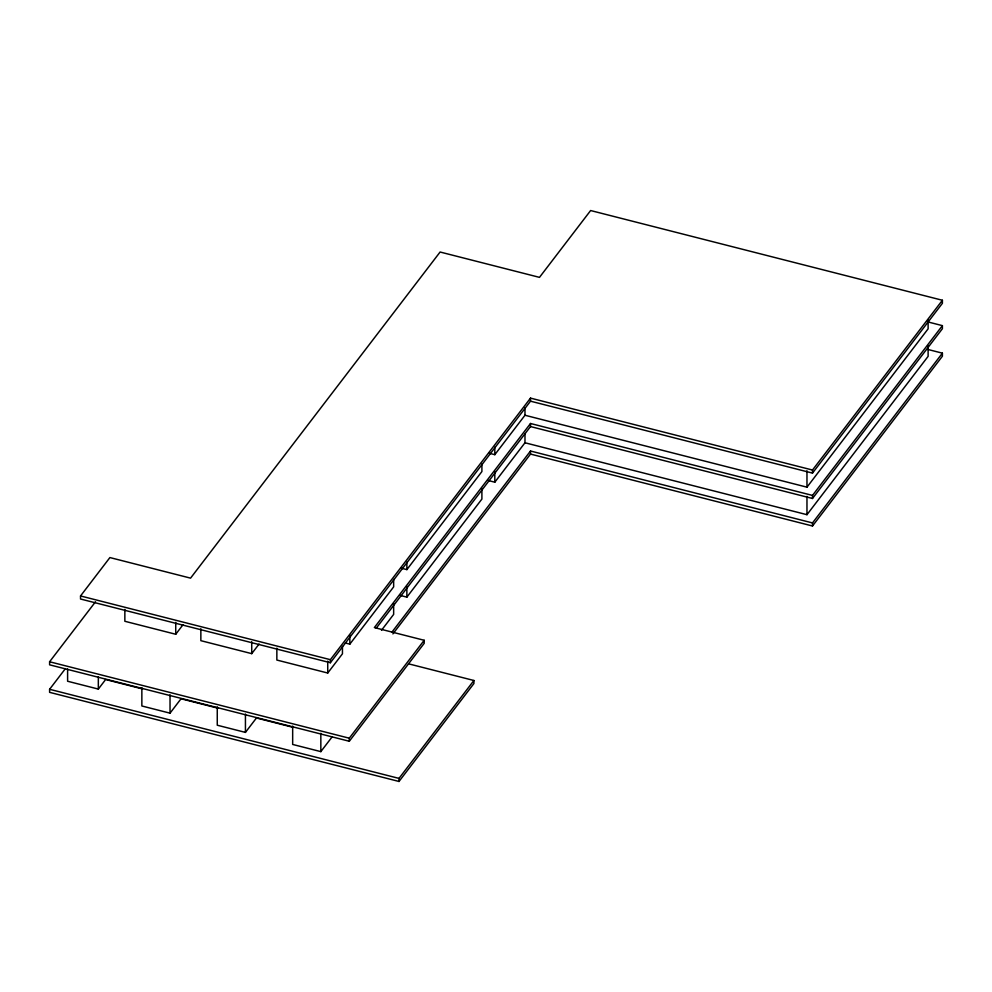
<?xml version="1.0" encoding="UTF-8"?>
<svg xmlns="http://www.w3.org/2000/svg" width="992" height="992" viewBox="0 0 992 992"><rect width="100%" height="100%" fill="white"/><g stroke="black" fill="none" stroke-linecap="round" stroke-linejoin="round"><path stroke-width="1.49" d="M80.538 595.956L109.901 557.566L190.563 578.138L440.101 252.018L539.487 277.363L590.624 210.54L942.4 300.266L942.4 303.316L812.498 473.097L530.509 401.177L330.373 662.73L80.538 599.019L80.538 595.956L330.373 659.68L530.509 398.114L812.498 470.034L942.4 300.266M927.433 321.817L942.4 325.636L812.498 495.417L530.509 423.497L374.356 627.576L424.192 640.286L424.192 643.349L349.283 741.26L49.6 664.826L49.6 661.763L95.53 601.747M408.53 663.822L473.903 680.487L473.903 683.55L398.995 781.46L49.6 692.342L49.6 689.291L65.435 668.596M67.605 669.005L67.605 681.244L98.332 689.08L105.636 679.532L142.538 688.944M124.856 609.373L124.856 621.277L175.733 634.26L183.086 624.65M141.856 687.63L141.856 705.982L170.029 713.161L181.04 698.765L217.942 708.176M200.855 628.767L200.855 640.671L251.732 653.641L259.086 644.031M217.26 706.862L217.26 725.214L245.433 732.394L256.444 717.985L293.347 727.396M276.855 648.148L276.855 660.052L327.732 673.022L342.451 653.802L342.451 646.362M345.352 643.002L349.829 644.143L393.65 586.88L393.65 579.427M401.338 568.205L406.869 569.606L481.901 471.547L481.901 464.107M489.279 453.257L494.81 454.671L524.979 415.251L524.979 407.811M376.216 628.209L530.509 426.56L530.509 423.497M381.486 630.292L393.65 614.395L393.65 603.694M399.962 595.374L406.869 597.134L481.901 499.063L481.901 488.362M487.903 480.426L494.81 482.186L524.979 442.767L524.979 433.591M391.989 632.065L530.509 451.013L812.498 522.933L942.4 353.164L927.433 349.345M392.906 633.9L530.509 454.076L530.509 451.013M292.665 726.094L292.665 744.446L320.838 751.626L332.022 737.006M349.283 741.26L349.283 738.197L424.192 640.286M398.995 781.46L398.995 778.398L473.903 680.487M524.979 415.251L806.967 487.171L928.115 328.836L928.115 319.908M530.509 426.56L812.498 498.48L942.4 328.699L942.4 325.636M524.979 442.767L806.967 514.687L928.115 356.351L928.115 345.65M530.509 454.076L812.498 525.996L942.4 356.215L942.4 353.164M49.6 661.763L349.283 738.197M49.6 689.291L398.995 778.398M812.498 470.034L812.498 473.097M812.498 495.417L812.498 498.48M812.498 522.933L812.498 525.996M806.967 470.803L806.967 487.171M806.967 496.347L806.967 514.687M530.509 398.114L530.509 401.177M494.81 447.231L494.81 454.671M494.81 471.485L494.81 482.186M406.869 562.166L406.869 569.606M406.869 586.433L406.869 597.134M349.829 635.215L349.829 644.143M330.373 659.68L330.373 662.73M327.732 661.118L327.732 673.022M320.838 733.274L320.838 751.626M251.732 641.737L251.732 653.641M245.433 714.042L245.433 732.394M175.733 622.356L175.733 634.26M170.029 694.822L170.029 713.161M98.332 676.842L98.332 689.08"/></g></svg>
